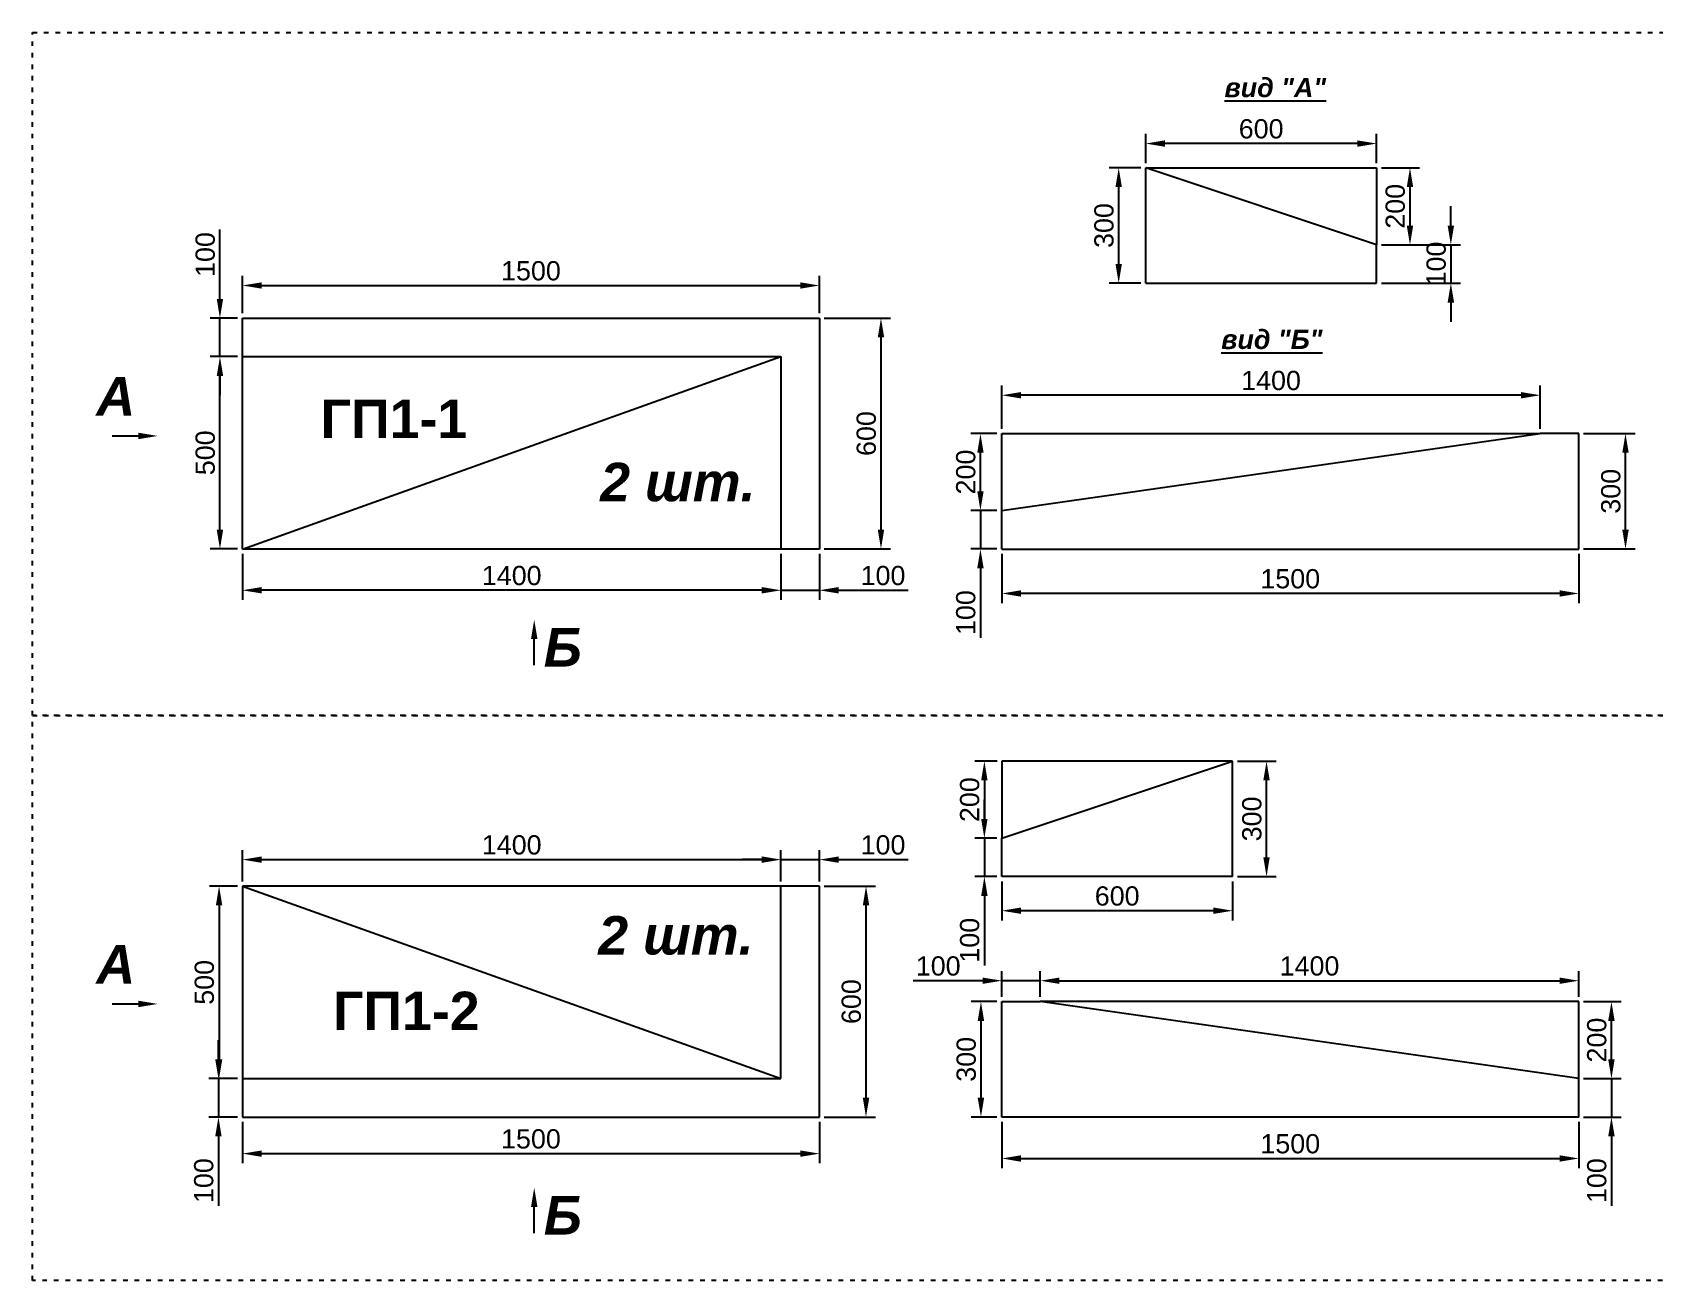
# Model space of a CAD drawing. Header units: millimetres. Extents: x 34623 to 42977, y -225 to 3019.
# Drawn here: x 34623 to 38840, y -225 to 3019 of the extents above; entities that cross this region are included whole.
import ezdxf

# ---------------------------------------------------------------- set-up
doc = ezdxf.new("R2010")
doc.units = ezdxf.units.MM
doc.linetypes.add('ACAD_ISO03W100', pattern=[30, 12, -18])
doc.layers.add('Камень', color=2, linetype='Continuous', lineweight=35)
doc.layers.add('Маркеровка', color=7, linetype='Continuous')
doc.layers.add('Размеры', color=7, linetype='Continuous')
doc.styles.get("Standard").update_dxf_attribs({"font": 'arial.ttf'})
doc.dimstyles.new('ISO-25', dxfattribs={"dimscale": 20, "dimtxt": 2.5, "dimasz": 2.5, "dimexe": 1.25, "dimexo": 0.625, "dimtad": 1, "dimtxsty": 'Standard', "dimcen": 2.5, "dimadec": 0, "dimazin": 0, "dimtfac": 1, "dimtmove": 0, "dimatfit": 3, "dimfxl": 1, "dimarcsym": 0})

# ---------------------------------------------------------------- blocks, each defined once
blk = doc.blocks.new('*D7')
at = {"layer": 'Defpoints', "color": 0, "lineweight": -2, "transparency": 16777216}
for p in [(36668.9, 2361.5), (35168.9, 2276.7), (36668.9, 2276.7)]:
    blk.add_point(p, dxfattribs=at)
at = {"layer": 'Размеры', "color": 0, "lineweight": -2, "transparency": 16777216}
for p, q in [((35168.9, 2289.2), (35168.9, 2386.5)), ((36668.9, 2289.2), (36668.9, 2386.5)), ((35218.9, 2361.5), (36618.9, 2361.5))]:
    blk.add_line(p, q, dxfattribs=at)
for points in [[(35218.9, 2369.8), (35218.9, 2353.2), (35168.9, 2361.5)], [(36618.9, 2369.8), (36618.9, 2353.2), (36668.9, 2361.5)]]:
    blk.add_solid(points, dxfattribs=at)
at = {"layer": 'Размеры', "color": 0, "lineweight": -2, "transparency": 16777216, "insert": (35918.9, 2399.5), "char_height": 50, "attachment_point": 5}
blk.add_mtext('1500', dxfattribs=at)
blk = doc.blocks.new('*D8')
at = {"layer": 'Defpoints', "color": 0, "lineweight": -2, "transparency": 16777216}
for p in [(35168.9, 1676.7), (36568.9, 1676.7), (35168.9, 1569.4)]:
    blk.add_point(p, dxfattribs=at)
at = {"layer": 'Размеры', "color": 0, "lineweight": -2, "transparency": 16777216}
for p, q in [((35168.9, 1664.2), (35168.9, 1544.4)), ((36568.9, 1664.2), (36568.9, 1544.4)), ((36518.9, 1569.4), (35218.9, 1569.4))]:
    blk.add_line(p, q, dxfattribs=at)
for points in [[(35218.9, 1577.8), (35218.9, 1561.1), (35168.9, 1569.4)], [(36518.9, 1577.8), (36518.9, 1561.1), (36568.9, 1569.4)]]:
    blk.add_solid(points, dxfattribs=at)
at = {"layer": 'Размеры', "color": 0, "lineweight": -2, "transparency": 16777216, "insert": (35868.9, 1607.4), "char_height": 50, "attachment_point": 5}
blk.add_mtext('1400', dxfattribs=at)
blk = doc.blocks.new('*D9')
at = {"layer": 'Defpoints', "color": 0, "lineweight": -2, "transparency": 16777216}
for p in [(36568.9, 1676.7), (36668.9, 1676.7), (36668.9, 1569.4)]:
    blk.add_point(p, dxfattribs=at)
at = {"layer": 'Размеры', "color": 0, "lineweight": -2, "transparency": 16777216}
for p, q in [((36568.9, 1664.2), (36568.9, 1544.4)), ((36668.9, 1664.2), (36668.9, 1544.4)), ((36518.9, 1569.4), (36468.9, 1569.4)), ((36568.9, 1569.4), (36668.9, 1569.4)), ((36718.9, 1569.4), (36899.5, 1569.4))]:
    blk.add_line(p, q, dxfattribs=at)
for points in [[(36518.9, 1577.8), (36518.9, 1561.1), (36568.9, 1569.4)], [(36718.9, 1577.8), (36718.9, 1561.1), (36668.9, 1569.4)]]:
    blk.add_solid(points, dxfattribs=at)
at = {"layer": 'Размеры', "color": 0, "lineweight": -2, "transparency": 16777216, "insert": (36834.2, 1607.4), "char_height": 50, "attachment_point": 5}
blk.add_mtext('100', dxfattribs=at)
blk = doc.blocks.new('*D10')
at = {"layer": 'Defpoints', "color": 0, "lineweight": -2, "transparency": 16777216}
for p in [(36668.9, 2276.7), (36668.9, 1676.7), (36828.9, 1676.7)]:
    blk.add_point(p, dxfattribs=at)
at = {"layer": 'Размеры', "color": 0, "lineweight": -2, "transparency": 16777216}
for p, q in [((36681.4, 2276.7), (36853.9, 2276.7)), ((36828.9, 2226.7), (36828.9, 1726.7)), ((36681.4, 1676.7), (36853.9, 1676.7))]:
    blk.add_line(p, q, dxfattribs=at)
for points in [[(36820.6, 2226.7), (36837.2, 2226.7), (36828.9, 2276.7)], [(36820.6, 1726.7), (36837.2, 1726.7), (36828.9, 1676.7)]]:
    blk.add_solid(points, dxfattribs=at)
at = {"layer": 'Размеры', "color": 0, "lineweight": -2, "transparency": 16777216, "insert": (36790.9, 1976.7), "char_height": 50, "attachment_point": 5, "rotation": 90}
blk.add_mtext('600', dxfattribs=at)
blk = doc.blocks.new('*D11')
at = {"layer": 'Defpoints', "color": 0, "lineweight": -2, "transparency": 16777216}
for p in [(35110.3, 2276.7), (35168.9, 2276.7), (35168.9, 2176.7)]:
    blk.add_point(p, dxfattribs=at)
at = {"layer": 'Размеры', "color": 0, "lineweight": -2, "transparency": 16777216}
for p, q in [((35110.3, 2326.7), (35110.3, 2507.3)), ((35156.4, 2276.7), (35085.3, 2276.7)), ((35110.3, 2176.7), (35110.3, 2276.7)), ((35156.4, 2176.7), (35085.3, 2176.7)), ((35110.3, 2126.7), (35110.3, 2076.7))]:
    blk.add_line(p, q, dxfattribs=at)
for points in [[(35102, 2326.7), (35118.7, 2326.7), (35110.3, 2276.7)], [(35102, 2126.7), (35118.7, 2126.7), (35110.3, 2176.7)]]:
    blk.add_solid(points, dxfattribs=at)
at = {"layer": 'Размеры', "color": 0, "lineweight": -2, "transparency": 16777216, "insert": (35072.3, 2442), "char_height": 50, "attachment_point": 5, "rotation": 90}
blk.add_mtext('100', dxfattribs=at)
blk = doc.blocks.new('*D12')
at = {"layer": 'Defpoints', "color": 0, "lineweight": -2, "transparency": 16777216}
for p in [(35110.3, 2176.7), (35168.9, 2176.7), (35168.9, 1676.7)]:
    blk.add_point(p, dxfattribs=at)
at = {"layer": 'Размеры', "color": 0, "lineweight": -2, "transparency": 16777216}
for p, q in [((35156.4, 2176.7), (35085.3, 2176.7)), ((35110.3, 1726.7), (35110.3, 2126.7)), ((35156.4, 1676.7), (35085.3, 1676.7))]:
    blk.add_line(p, q, dxfattribs=at)
for points in [[(35102, 2126.7), (35118.7, 2126.7), (35110.3, 2176.7)], [(35102, 1726.7), (35118.7, 1726.7), (35110.3, 1676.7)]]:
    blk.add_solid(points, dxfattribs=at)
at = {"layer": 'Размеры', "color": 0, "lineweight": -2, "transparency": 16777216, "insert": (35072.3, 1926.7), "char_height": 50, "attachment_point": 5, "rotation": 90}
blk.add_mtext('500', dxfattribs=at)
blk = doc.blocks.new('*D13')
at = {"layer": 'Defpoints', "color": 0, "lineweight": -2, "transparency": 16777216}
for p in [(37517.3, 2730.4), (37517.3, 2667.3), (38117.3, 2667.3)]:
    blk.add_point(p, dxfattribs=at)
at = {"layer": 'Размеры', "color": 0, "lineweight": -2, "transparency": 16777216}
for p, q in [((37517.3, 2679.8), (37517.3, 2755.4)), ((38117.3, 2679.8), (38117.3, 2755.4)), ((38067.3, 2730.4), (37567.3, 2730.4))]:
    blk.add_line(p, q, dxfattribs=at)
for points in [[(37567.3, 2738.7), (37567.3, 2722), (37517.3, 2730.4)], [(38067.3, 2738.7), (38067.3, 2722), (38117.3, 2730.4)]]:
    blk.add_solid(points, dxfattribs=at)
at = {"layer": 'Размеры', "color": 0, "lineweight": -2, "transparency": 16777216, "insert": (37817.3, 2768.4), "char_height": 50, "attachment_point": 5}
blk.add_mtext('600', dxfattribs=at)
blk = doc.blocks.new('*D14')
at = {"layer": 'Defpoints', "color": 0, "lineweight": -2, "transparency": 16777216}
for p in [(37446.9, 2667.3), (37517.3, 2667.3), (37517.3, 2367.3)]:
    blk.add_point(p, dxfattribs=at)
at = {"layer": 'Размеры', "color": 0, "lineweight": -2, "transparency": 16777216}
for p, q in [((37504.8, 2667.3), (37421.9, 2667.3)), ((37446.9, 2417.3), (37446.9, 2617.3)), ((37504.8, 2367.3), (37421.9, 2367.3))]:
    blk.add_line(p, q, dxfattribs=at)
for points in [[(37438.6, 2617.3), (37455.3, 2617.3), (37446.9, 2667.3)], [(37438.6, 2417.3), (37455.3, 2417.3), (37446.9, 2367.3)]]:
    blk.add_solid(points, dxfattribs=at)
at = {"layer": 'Размеры', "color": 0, "lineweight": -2, "transparency": 16777216, "insert": (37408.9, 2517.3), "char_height": 50, "attachment_point": 5, "rotation": 90}
blk.add_mtext('300', dxfattribs=at)
blk = doc.blocks.new('*D15')
at = {"layer": 'Defpoints', "color": 0, "lineweight": -2, "transparency": 16777216}
for p in [(38117.3, 2467.3), (38117.3, 2367.3), (38310.5, 2367.3)]:
    blk.add_point(p, dxfattribs=at)
at = {"layer": 'Размеры', "color": 0, "lineweight": -2, "transparency": 16777216}
for p, q in [((38310.5, 2517.3), (38310.5, 2567.3)), ((38129.8, 2467.3), (38335.5, 2467.3)), ((38310.5, 2467.3), (38310.5, 2367.3)), ((38129.8, 2367.3), (38335.5, 2367.3)), ((38310.5, 2317.3), (38310.5, 2267.3))]:
    blk.add_line(p, q, dxfattribs=at)
for points in [[(38302.2, 2517.3), (38318.9, 2517.3), (38310.5, 2467.3)], [(38302.2, 2317.3), (38318.9, 2317.3), (38310.5, 2367.3)]]:
    blk.add_solid(points, dxfattribs=at)
at = {"layer": 'Размеры', "color": 0, "lineweight": -2, "transparency": 16777216, "insert": (38272.5, 2417.3), "char_height": 50, "attachment_point": 5, "rotation": 90}
blk.add_mtext('100', dxfattribs=at)
blk = doc.blocks.new('*D16')
at = {"layer": 'Defpoints', "color": 0, "lineweight": -2, "transparency": 16777216}
for p in [(38117.3, 2667.3), (38117.3, 2467.3), (38204.2, 2467.3)]:
    blk.add_point(p, dxfattribs=at)
at = {"layer": 'Размеры', "color": 0, "lineweight": -2, "transparency": 16777216}
for p, q in [((38129.8, 2667.3), (38229.2, 2667.3)), ((38204.2, 2617.3), (38204.2, 2517.3)), ((38129.8, 2467.3), (38229.2, 2467.3))]:
    blk.add_line(p, q, dxfattribs=at)
for points in [[(38195.9, 2617.3), (38212.6, 2617.3), (38204.2, 2667.3)], [(38195.9, 2517.3), (38212.6, 2517.3), (38204.2, 2467.3)]]:
    blk.add_solid(points, dxfattribs=at)
at = {"layer": 'Размеры', "color": 0, "lineweight": -2, "transparency": 16777216, "insert": (38166.2, 2567.3), "char_height": 50, "attachment_point": 5, "rotation": 90}
blk.add_mtext('200', dxfattribs=at)
blk = doc.blocks.new('*D17')
at = {"layer": 'Defpoints', "color": 0, "lineweight": -2, "transparency": 16777216}
for p in [(38643, 1976.7), (38764.5, 1976.7), (38643, 1676.7)]:
    blk.add_point(p, dxfattribs=at)
at = {"layer": 'Размеры', "color": 0, "lineweight": -2, "transparency": 16777216}
for p, q in [((38655.5, 1976.7), (38789.5, 1976.7)), ((38764.5, 1726.7), (38764.5, 1926.7)), ((38655.5, 1676.7), (38789.5, 1676.7))]:
    blk.add_line(p, q, dxfattribs=at)
for points in [[(38756.2, 1926.7), (38772.9, 1926.7), (38764.5, 1976.7)], [(38756.2, 1726.7), (38772.9, 1726.7), (38764.5, 1676.7)]]:
    blk.add_solid(points, dxfattribs=at)
at = {"layer": 'Размеры', "color": 0, "lineweight": -2, "transparency": 16777216, "insert": (38726.5, 1826.7), "char_height": 50, "attachment_point": 5, "rotation": 90}
blk.add_mtext('300', dxfattribs=at)
blk = doc.blocks.new('*D18')
at = {"layer": 'Defpoints', "color": 0, "lineweight": -2, "transparency": 16777216}
for p in [(37143, 2076.3), (37143, 1976.7), (38543, 1976.7)]:
    blk.add_point(p, dxfattribs=at)
at = {"layer": 'Размеры', "color": 0, "lineweight": -2, "transparency": 16777216}
for p, q in [((37143, 1989.2), (37143, 2101.3)), ((38493, 2076.3), (37193, 2076.3)), ((38543, 1989.2), (38543, 2101.3))]:
    blk.add_line(p, q, dxfattribs=at)
for points in [[(37193, 2084.6), (37193, 2068), (37143, 2076.3)], [(38493, 2084.6), (38493, 2068), (38543, 2076.3)]]:
    blk.add_solid(points, dxfattribs=at)
at = {"layer": 'Размеры', "color": 0, "lineweight": -2, "transparency": 16777216, "insert": (37843, 2114.3), "char_height": 50, "attachment_point": 5}
blk.add_mtext('1400', dxfattribs=at)
blk = doc.blocks.new('*D19')
at = {"layer": 'Defpoints', "color": 0, "lineweight": -2, "transparency": 16777216}
for p in [(37143, 1676.7), (38643, 1676.7), (37143, 1561.1)]:
    blk.add_point(p, dxfattribs=at)
at = {"layer": 'Размеры', "color": 0, "lineweight": -2, "transparency": 16777216}
for p, q in [((37143, 1664.2), (37143, 1536.1)), ((38643, 1664.2), (38643, 1536.1)), ((38593, 1561.1), (37193, 1561.1))]:
    blk.add_line(p, q, dxfattribs=at)
for points in [[(37193, 1569.4), (37193, 1552.8), (37143, 1561.1)], [(38593, 1569.4), (38593, 1552.8), (38643, 1561.1)]]:
    blk.add_solid(points, dxfattribs=at)
at = {"layer": 'Размеры', "color": 0, "lineweight": -2, "transparency": 16777216, "insert": (37893, 1599.1), "char_height": 50, "attachment_point": 5}
blk.add_mtext('1500', dxfattribs=at)
blk = doc.blocks.new('*D20')
at = {"layer": 'Defpoints', "color": 0, "lineweight": -2, "transparency": 16777216}
for p in [(37087.5, 1976.7), (37143, 1976.7), (37143, 1776.7)]:
    blk.add_point(p, dxfattribs=at)
at = {"layer": 'Размеры', "color": 0, "lineweight": -2, "transparency": 16777216}
for p, q in [((37130.5, 1976.7), (37062.5, 1976.7)), ((37087.5, 1826.7), (37087.5, 1926.7)), ((37130.5, 1776.7), (37062.5, 1776.7))]:
    blk.add_line(p, q, dxfattribs=at)
for points in [[(37079.2, 1926.7), (37095.8, 1926.7), (37087.5, 1976.7)], [(37079.2, 1826.7), (37095.8, 1826.7), (37087.5, 1776.7)]]:
    blk.add_solid(points, dxfattribs=at)
at = {"layer": 'Размеры', "color": 0, "lineweight": -2, "transparency": 16777216, "insert": (37049.5, 1876.7), "char_height": 50, "attachment_point": 5, "rotation": 90}
blk.add_mtext('200', dxfattribs=at)
blk = doc.blocks.new('*D1')
at = {"layer": 'Defpoints', "color": 0, "lineweight": -2, "transparency": 16777216}
for p in [(37143, 1776.7), (37087.5, 1676.7), (37143, 1676.7)]:
    blk.add_point(p, dxfattribs=at)
at = {"layer": 'Размеры', "color": 0, "lineweight": -2, "transparency": 16777216}
for p, q in [((37087.5, 1826.7), (37087.5, 1876.7)), ((37130.5, 1776.7), (37062.5, 1776.7)), ((37087.5, 1776.7), (37087.5, 1676.7)), ((37130.5, 1676.7), (37062.5, 1676.7)), ((37087.5, 1626.7), (37087.5, 1446.1))]:
    blk.add_line(p, q, dxfattribs=at)
for points in [[(37079.2, 1826.7), (37095.8, 1826.7), (37087.5, 1776.7)], [(37079.2, 1626.7), (37095.8, 1626.7), (37087.5, 1676.7)]]:
    blk.add_solid(points, dxfattribs=at)
at = {"layer": 'Размеры', "color": 0, "lineweight": -2, "transparency": 16777216, "insert": (37049.5, 1511.4), "char_height": 50, "attachment_point": 5, "rotation": 90}
blk.add_mtext('100', dxfattribs=at)
blk = doc.blocks.new('*D21')
at = {"layer": 'Defpoints', "color": 0, "lineweight": -2, "transparency": 16777216}
for p in [(35168.9, 200.4), (36668.9, 200.4), (36668.9, 105.3)]:
    blk.add_point(p, dxfattribs=at)
at = {"layer": 'Размеры', "color": 0, "lineweight": -2, "transparency": 16777216}
for p, q in [((35168.9, 187.9), (35168.9, 80.3)), ((36668.9, 187.9), (36668.9, 80.3)), ((35218.9, 105.3), (36618.9, 105.3))]:
    blk.add_line(p, q, dxfattribs=at)
for points in [[(35218.9, 113.6), (35218.9, 96.9), (35168.9, 105.3)], [(36618.9, 113.6), (36618.9, 96.9), (36668.9, 105.3)]]:
    blk.add_solid(points, dxfattribs=at)
at = {"layer": 'Размеры', "color": 0, "lineweight": -2, "transparency": 16777216, "insert": (35918.9, 143.3), "char_height": 50, "attachment_point": 5}
blk.add_mtext('1500', dxfattribs=at)
blk = doc.blocks.new('*D22')
at = {"layer": 'Defpoints', "color": 0, "lineweight": -2, "transparency": 16777216}
for p in [(36568.9, 869.4), (35168.9, 800.4), (36568.9, 800.4)]:
    blk.add_point(p, dxfattribs=at)
at = {"layer": 'Размеры', "color": 0, "lineweight": -2, "transparency": 16777216}
for p, q in [((35168.9, 812.9), (35168.9, 894.4)), ((36568.9, 812.9), (36568.9, 894.4)), ((35218.9, 869.4), (36518.9, 869.4))]:
    blk.add_line(p, q, dxfattribs=at)
for points in [[(35218.9, 877.7), (35218.9, 861), (35168.9, 869.4)], [(36518.9, 877.7), (36518.9, 861), (36568.9, 869.4)]]:
    blk.add_solid(points, dxfattribs=at)
at = {"layer": 'Размеры', "color": 0, "lineweight": -2, "transparency": 16777216, "insert": (35868.9, 907.4), "char_height": 50, "attachment_point": 5}
blk.add_mtext('1400', dxfattribs=at)
blk = doc.blocks.new('*D23')
at = {"layer": 'Defpoints', "color": 0, "lineweight": -2, "transparency": 16777216}
for p in [(36668.9, 869.4), (36568.9, 800.4), (36668.9, 800.4)]:
    blk.add_point(p, dxfattribs=at)
at = {"layer": 'Размеры', "color": 0, "lineweight": -2, "transparency": 16777216}
for p, q in [((36568.9, 812.9), (36568.9, 894.4)), ((36668.9, 812.9), (36668.9, 894.4)), ((36518.9, 869.4), (36468.9, 869.4)), ((36568.9, 869.4), (36668.9, 869.4)), ((36718.9, 869.4), (36899.5, 869.4))]:
    blk.add_line(p, q, dxfattribs=at)
for points in [[(36518.9, 877.7), (36518.9, 861), (36568.9, 869.4)], [(36718.9, 877.7), (36718.9, 861), (36668.9, 869.4)]]:
    blk.add_solid(points, dxfattribs=at)
at = {"layer": 'Размеры', "color": 0, "lineweight": -2, "transparency": 16777216, "insert": (36834.2, 907.4), "char_height": 50, "attachment_point": 5}
blk.add_mtext('100', dxfattribs=at)
blk = doc.blocks.new('*D24')
at = {"layer": 'Defpoints', "color": 0, "lineweight": -2, "transparency": 16777216}
for p in [(36668.9, 800.4), (36790, 800.4), (36668.9, 200.4)]:
    blk.add_point(p, dxfattribs=at)
at = {"layer": 'Размеры', "color": 0, "lineweight": -2, "transparency": 16777216}
for p, q in [((36681.4, 800.4), (36815, 800.4)), ((36790, 250.4), (36790, 750.4)), ((36681.4, 200.4), (36815, 200.4))]:
    blk.add_line(p, q, dxfattribs=at)
for points in [[(36781.7, 750.4), (36798.4, 750.4), (36790, 800.4)], [(36781.7, 250.4), (36798.4, 250.4), (36790, 200.4)]]:
    blk.add_solid(points, dxfattribs=at)
at = {"layer": 'Размеры', "color": 0, "lineweight": -2, "transparency": 16777216, "insert": (36752, 500.4), "char_height": 50, "attachment_point": 5, "rotation": 90}
blk.add_mtext('600', dxfattribs=at)
blk = doc.blocks.new('*D25')
at = {"layer": 'Defpoints', "color": 0, "lineweight": -2, "transparency": 16777216}
for p in [(35168.9, 300.4), (35106.4, 200.4), (35168.9, 200.4)]:
    blk.add_point(p, dxfattribs=at)
at = {"layer": 'Размеры', "color": 0, "lineweight": -2, "transparency": 16777216}
for p, q in [((35106.4, 350.4), (35106.4, 400.4)), ((35156.4, 300.4), (35081.4, 300.4)), ((35106.4, 300.4), (35106.4, 200.4)), ((35156.4, 200.4), (35081.4, 200.4)), ((35106.4, 150.4), (35106.4, -30.2))]:
    blk.add_line(p, q, dxfattribs=at)
for points in [[(35098.1, 350.4), (35114.7, 350.4), (35106.4, 300.4)], [(35098.1, 150.4), (35114.7, 150.4), (35106.4, 200.4)]]:
    blk.add_solid(points, dxfattribs=at)
at = {"layer": 'Размеры', "color": 0, "lineweight": -2, "transparency": 16777216, "insert": (35068.4, 35.1), "char_height": 50, "attachment_point": 5, "rotation": 90}
blk.add_mtext('100', dxfattribs=at)
blk = doc.blocks.new('*D2')
at = {"layer": 'Defpoints', "color": 0, "lineweight": -2, "transparency": 16777216}
for p in [(35168.9, 800.4), (35108.1, 300.4), (35168.9, 300.4)]:
    blk.add_point(p, dxfattribs=at)
at = {"layer": 'Размеры', "color": 0, "lineweight": -2, "transparency": 16777216}
for p, q in [((35156.4, 800.4), (35083.1, 800.4)), ((35108.1, 750.4), (35108.1, 350.4)), ((35156.4, 300.4), (35083.1, 300.4))]:
    blk.add_line(p, q, dxfattribs=at)
for points in [[(35099.7, 750.4), (35116.4, 750.4), (35108.1, 800.4)], [(35099.7, 350.4), (35116.4, 350.4), (35108.1, 300.4)]]:
    blk.add_solid(points, dxfattribs=at)
at = {"layer": 'Размеры', "color": 0, "lineweight": -2, "transparency": 16777216, "insert": (35070, 550.4), "char_height": 50, "attachment_point": 5, "rotation": 90}
blk.add_mtext('500', dxfattribs=at)
blk = doc.blocks.new('*D26')
at = {"layer": 'Defpoints', "color": 0, "lineweight": -2, "transparency": 16777216}
for p in [(37143, 825.2), (37743, 825.2), (37143, 736.6)]:
    blk.add_point(p, dxfattribs=at)
at = {"layer": 'Размеры', "color": 0, "lineweight": -2, "transparency": 16777216}
for p, q in [((37143, 812.7), (37143, 711.6)), ((37743, 812.7), (37743, 711.6)), ((37693, 736.6), (37193, 736.6))]:
    blk.add_line(p, q, dxfattribs=at)
for points in [[(37193, 745), (37193, 728.3), (37143, 736.6)], [(37693, 745), (37693, 728.3), (37743, 736.6)]]:
    blk.add_solid(points, dxfattribs=at)
at = {"layer": 'Размеры', "color": 0, "lineweight": -2, "transparency": 16777216, "insert": (37443, 774.6), "char_height": 50, "attachment_point": 5}
blk.add_mtext('600', dxfattribs=at)
blk = doc.blocks.new('*D27')
at = {"layer": 'Defpoints', "color": 0, "lineweight": -2, "transparency": 16777216}
for p in [(37743, 1125.2), (37831.3, 1125.2), (37743, 825.2)]:
    blk.add_point(p, dxfattribs=at)
at = {"layer": 'Размеры', "color": 0, "lineweight": -2, "transparency": 16777216}
for p, q in [((37755.5, 1125.2), (37856.3, 1125.2)), ((37831.3, 875.2), (37831.3, 1075.2)), ((37755.5, 825.2), (37856.3, 825.2))]:
    blk.add_line(p, q, dxfattribs=at)
for points in [[(37823, 1075.2), (37839.6, 1075.2), (37831.3, 1125.2)], [(37823, 875.2), (37839.6, 875.2), (37831.3, 825.2)]]:
    blk.add_solid(points, dxfattribs=at)
at = {"layer": 'Размеры', "color": 0, "lineweight": -2, "transparency": 16777216, "insert": (37793.3, 975.2), "char_height": 50, "attachment_point": 5, "rotation": 90}
blk.add_mtext('300', dxfattribs=at)
blk = doc.blocks.new('*D28')
at = {"layer": 'Defpoints', "color": 0, "lineweight": -2, "transparency": 16777216}
for p in [(37143, 925.2), (37097.7, 825.2), (37143, 825.2)]:
    blk.add_point(p, dxfattribs=at)
at = {"layer": 'Размеры', "color": 0, "lineweight": -2, "transparency": 16777216}
for p, q in [((37097.7, 975.2), (37097.7, 1025.2)), ((37130.5, 925.2), (37072.7, 925.2)), ((37097.7, 925.2), (37097.7, 825.2)), ((37130.5, 825.2), (37072.7, 825.2)), ((37097.7, 775.2), (37097.7, 594.6))]:
    blk.add_line(p, q, dxfattribs=at)
for points in [[(37089.4, 975.2), (37106.1, 975.2), (37097.7, 925.2)], [(37089.4, 775.2), (37106.1, 775.2), (37097.7, 825.2)]]:
    blk.add_solid(points, dxfattribs=at)
at = {"layer": 'Размеры', "color": 0, "lineweight": -2, "transparency": 16777216, "insert": (37059.7, 659.9), "char_height": 50, "attachment_point": 5, "rotation": 90}
blk.add_mtext('100', dxfattribs=at)
blk = doc.blocks.new('*D29')
at = {"layer": 'Defpoints', "color": 0, "lineweight": -2, "transparency": 16777216}
for p in [(37143.5, 1125.2), (37097.7, 925.2), (37143, 925.2)]:
    blk.add_point(p, dxfattribs=at)
at = {"layer": 'Размеры', "color": 0, "lineweight": -2, "transparency": 16777216}
for p, q in [((37131, 1125.2), (37072.7, 1125.2)), ((37097.7, 1075.2), (37097.7, 975.2)), ((37130.5, 925.2), (37072.7, 925.2))]:
    blk.add_line(p, q, dxfattribs=at)
for points in [[(37089.4, 1075.2), (37106.1, 1075.2), (37097.7, 1125.2)], [(37089.4, 975.2), (37106.1, 975.2), (37097.7, 925.2)]]:
    blk.add_solid(points, dxfattribs=at)
at = {"layer": 'Размеры', "color": 0, "lineweight": -2, "transparency": 16777216, "insert": (37059.7, 1025.2), "char_height": 50, "attachment_point": 5, "rotation": 90}
blk.add_mtext('200', dxfattribs=at)
blk = doc.blocks.new('*D30')
at = {"layer": 'Defpoints', "color": 0, "lineweight": -2, "transparency": 16777216}
for p in [(37143, 200.4), (38643, 200.4), (38643, 92.7)]:
    blk.add_point(p, dxfattribs=at)
at = {"layer": 'Размеры', "color": 0, "lineweight": -2, "transparency": 16777216}
for p, q in [((37143, 187.9), (37143, 67.7)), ((38643, 187.9), (38643, 67.7)), ((37193, 92.7), (38593, 92.7))]:
    blk.add_line(p, q, dxfattribs=at)
for points in [[(37193, 101), (37193, 84.3), (37143, 92.7)], [(38593, 101), (38593, 84.3), (38643, 92.7)]]:
    blk.add_solid(points, dxfattribs=at)
at = {"layer": 'Размеры', "color": 0, "lineweight": -2, "transparency": 16777216, "insert": (37893, 130.7), "char_height": 50, "attachment_point": 5}
blk.add_mtext('1500', dxfattribs=at)
blk = doc.blocks.new('*D31')
at = {"layer": 'Defpoints', "color": 0, "lineweight": -2, "transparency": 16777216}
for p in [(37243, 554.7), (37143, 500.4), (37243, 500.4)]:
    blk.add_point(p, dxfattribs=at)
at = {"layer": 'Размеры', "color": 0, "lineweight": -2, "transparency": 16777216}
for p, q in [((37093, 554.7), (36912.4, 554.7)), ((37143, 512.9), (37143, 579.7)), ((37243, 554.7), (37143, 554.7)), ((37243, 512.9), (37243, 579.7)), ((37293, 554.7), (37343, 554.7))]:
    blk.add_line(p, q, dxfattribs=at)
for points in [[(37093, 563), (37093, 546.4), (37143, 554.7)], [(37293, 563), (37293, 546.4), (37243, 554.7)]]:
    blk.add_solid(points, dxfattribs=at)
at = {"layer": 'Размеры', "color": 0, "lineweight": -2, "transparency": 16777216, "insert": (36977.7, 592.7), "char_height": 50, "attachment_point": 5}
blk.add_mtext('100', dxfattribs=at)
blk = doc.blocks.new('*D32')
at = {"layer": 'Defpoints', "color": 0, "lineweight": -2, "transparency": 16777216}
for p in [(38643, 554.7), (37243, 500.4), (38643, 500.4)]:
    blk.add_point(p, dxfattribs=at)
at = {"layer": 'Размеры', "color": 0, "lineweight": -2, "transparency": 16777216}
for p, q in [((37243, 512.9), (37243, 579.7)), ((37293, 554.7), (38593, 554.7)), ((38643, 512.9), (38643, 579.7))]:
    blk.add_line(p, q, dxfattribs=at)
for points in [[(37293, 563), (37293, 546.4), (37243, 554.7)], [(38593, 563), (38593, 546.4), (38643, 554.7)]]:
    blk.add_solid(points, dxfattribs=at)
at = {"layer": 'Размеры', "color": 0, "lineweight": -2, "transparency": 16777216, "insert": (37943, 592.7), "char_height": 50, "attachment_point": 5}
blk.add_mtext('1400', dxfattribs=at)
blk = doc.blocks.new('*D33')
at = {"layer": 'Defpoints', "color": 0, "lineweight": -2, "transparency": 16777216}
for p in [(37143, 500.4), (37088.8, 200.4), (37143, 200.4)]:
    blk.add_point(p, dxfattribs=at)
at = {"layer": 'Размеры', "color": 0, "lineweight": -2, "transparency": 16777216}
for p, q in [((37130.5, 500.4), (37063.8, 500.4)), ((37088.8, 450.4), (37088.8, 250.4)), ((37130.5, 200.4), (37063.8, 200.4))]:
    blk.add_line(p, q, dxfattribs=at)
for points in [[(37080.4, 450.4), (37097.1, 450.4), (37088.8, 500.4)], [(37080.4, 250.4), (37097.1, 250.4), (37088.8, 200.4)]]:
    blk.add_solid(points, dxfattribs=at)
at = {"layer": 'Размеры', "color": 0, "lineweight": -2, "transparency": 16777216, "insert": (37050.7, 350.4), "char_height": 50, "attachment_point": 5, "rotation": 90}
blk.add_mtext('300', dxfattribs=at)
blk = doc.blocks.new('*D34')
at = {"layer": 'Defpoints', "color": 0, "lineweight": -2, "transparency": 16777216}
for p in [(38643, 300.4), (38643, 200.4), (38728, 200.4)]:
    blk.add_point(p, dxfattribs=at)
at = {"layer": 'Размеры', "color": 0, "lineweight": -2, "transparency": 16777216}
for p, q in [((38728, 350.4), (38728, 400.4)), ((38655.5, 300.4), (38753, 300.4)), ((38728, 300.4), (38728, 200.4)), ((38655.5, 200.4), (38753, 200.4)), ((38728, 150.4), (38728, -30.2))]:
    blk.add_line(p, q, dxfattribs=at)
for points in [[(38719.6, 350.4), (38736.3, 350.4), (38728, 300.4)], [(38719.6, 150.4), (38736.3, 150.4), (38728, 200.4)]]:
    blk.add_solid(points, dxfattribs=at)
at = {"layer": 'Размеры', "color": 0, "lineweight": -2, "transparency": 16777216, "insert": (38690, 35.1), "char_height": 50, "attachment_point": 5, "rotation": 90}
blk.add_mtext('100', dxfattribs=at)
blk = doc.blocks.new('*D35')
at = {"layer": 'Defpoints', "color": 0, "lineweight": -2, "transparency": 16777216}
for p in [(38643, 500.4), (38728, 500.4), (38643, 300.4)]:
    blk.add_point(p, dxfattribs=at)
at = {"layer": 'Размеры', "color": 0, "lineweight": -2, "transparency": 16777216}
for p, q in [((38655.5, 500.4), (38753, 500.4)), ((38728, 350.4), (38728, 450.4)), ((38655.5, 300.4), (38753, 300.4))]:
    blk.add_line(p, q, dxfattribs=at)
for points in [[(38719.6, 450.4), (38736.3, 450.4), (38728, 500.4)], [(38719.6, 350.4), (38736.3, 350.4), (38728, 300.4)]]:
    blk.add_solid(points, dxfattribs=at)
at = {"layer": 'Размеры', "color": 0, "lineweight": -2, "transparency": 16777216, "insert": (38690, 400.4), "char_height": 50, "attachment_point": 5, "rotation": 90}
blk.add_mtext('200', dxfattribs=at)

msp = doc.modelspace()

# ---------------------------------------------------------------- linework, layer by layer
at = {"layer": 'Камень', "lineweight": -2}
for p, q in [((37517.287, 2367.34), (37517.287, 2667.34)), ((38117.287, 2467.34), (37517.287, 2667.34)), ((37517.287, 2667.34), (38117.287, 2667.34)), ((38117.287, 2667.34), (38117.287, 2467.34)), ((38117.287, 2367.34), (38117.287, 2467.34)), ((37517.287, 2367.34), (38117.287, 2367.34)), ((35168.937, 1676.669), (35168.937, 2276.669)), ((35168.937, 2276.669), (36668.937, 2276.669)), ((36668.937, 2276.669), (36668.937, 1676.669)), ((35168.937, 2176.669), (36568.937, 2176.669)), ((35168.937, 1676.669), (36568.937, 2176.669)), ((36568.937, 2176.669), (36568.937, 1676.669)), ((37143.04, 1776.669), (38543.04, 1976.669)), ((37143.04, 1776.669), (37143.04, 1976.669)), ((37143.04, 1976.669), (38543.04, 1976.669)), ((38643.04, 1976.669), (38543.04, 1976.669)), ((38643.04, 1676.669), (38643.04, 1976.669)), ((37143.04, 1676.669), (37143.04, 1776.669)), ((36668.937, 1676.669), (35168.937, 1676.669)), ((37143.04, 1676.669), (38643.04, 1676.669)), ((37143.04, 925.225), (37743.04, 1125.225)), ((37743.04, 1125.225), (37143.04, 1125.225)), ((37143.04, 1125.225), (37143.04, 925.225)), ((37743.04, 825.225), (37743.04, 1125.225)), ((37143.04, 825.225), (37143.04, 925.225)), ((37743.04, 825.225), (37143.04, 825.225)), ((36668.937, 800.418), (35168.937, 800.418)), ((35168.937, 800.418), (35168.937, 200.418)), ((35168.937, 800.418), (36568.937, 300.418)), ((36568.937, 300.418), (36568.937, 800.418)), ((36668.937, 200.418), (36668.937, 800.418)), ((37143.04, 200.418), (37143.04, 500.418)), ((37143.04, 500.418), (37243.04, 500.418)), ((38643.04, 300.418), (37243.04, 500.418)), ((38643.04, 500.418), (37243.04, 500.418)), ((38643.04, 300.418), (38643.04, 500.418)), ((35168.937, 300.418), (36568.937, 300.418)), ((38643.04, 200.418), (38643.04, 300.418)), ((35168.937, 200.418), (36668.937, 200.418)), ((38643.04, 200.418), (37143.04, 200.418))]:
    msp.add_line(p, q, dxfattribs=at)
at = {"layer": 'Размеры', "lineweight": -2}
for p, q in [((34830.127, 1970.547), (34898.331, 1970.547)), ((35927.461, 1374.9), (35927.461, 1443.104)), ((34830.127, 494.296), (34898.331, 494.296)), ((35927.461, -101.352), (35927.461, -33.148))]:
    msp.add_line(p, q, dxfattribs=at)
at = {"layer": 'Размеры', "linetype": 'ACAD_ISO03W100', "lineweight": -2}
for points in [[(34622.869, 3019.143), (38890.632, 3019.143), (38890.632, 1244.05), (34622.869, 1244.05)], [(34622.869, 1244.05), (38890.632, 1244.05), (38890.632, -224.552), (34622.869, -224.552)]]:
    msp.add_lwpolyline(points, close=True, dxfattribs=at)
at = {"layer": 'Размеры', "lineweight": -2}
for points in [[(34898.331, 1978.881), (34898.331, 1962.214), (34948.331, 1970.547)], [(35919.128, 1443.104), (35935.795, 1443.104), (35927.461, 1493.104)], [(34898.331, 502.629), (34898.331, 485.963), (34948.331, 494.296)], [(35919.128, -33.148), (35935.795, -33.148), (35927.461, 16.852)]]:
    msp.add_solid(points, dxfattribs=at)

# ---------------------------------------------------------------- texts
at = {"layer": 'Маркеровка', "lineweight": -2, "char_height": 100, "attachment_point": 1}
for s, width, insert in [('{\\fArial|b1|i0|c204|p34;ГП1-1}', 123.39877, (35371.922, 2065.208)), ('{\\fArial|b1|i1|c204|p34;2 шт.}', 386.04144, (36098.928, 1900.725)), ('{\\fArial|b1|i1|c204|p34;2 шт.}', 386.04144, (36093.891, 722.639)), ('{\\fArial|b1|i0|c204|p34;ГП1-2}', 123.39877, (35404.039, 526.198))]:
    msp.add_mtext_dynamic_manual_height_columns(s, width=width, gutter_width=12.5, heights=[0], dxfattribs=dict(at, insert=insert))
at = {"layer": 'Размеры', "lineweight": -2, "attachment_point": 1}
for s, width, insert, char_height in [('{\\fArial|b1|i1|c204|p34;\\Lвид "А"}', 280.09113, (37722.076, 2901), 50), ('{\\fArial|b1|i1|c204|p34;\\Lвид "Б"}', 280.09113, (37713.526, 2246.525), 50), ('{\\fArial|b1|i1|c204|p34;А}', 79.99261, (34789.066, 2123.491), 100), ('{\\fArial|b1|i1|c204|p34;Б}', 79.99261, (35952.173, 1471.072), 100), ('{\\fArial|b1|i1|c204|p34;А}', 79.99261, (34789.066, 647.239), 100), ('{\\fArial|b1|i1|c204|p34;Б}', 79.99261, (35952.173, -5.179), 100)]:
    msp.add_mtext_dynamic_manual_height_columns(s, width=width, gutter_width=12.5, heights=[0], dxfattribs=dict(at, insert=insert, char_height=char_height))

# ---------------------------------------------------------------- dimensions: what is measured, and where the dimension line sits
at = {"layer": 'Размеры', "lineweight": -2}
for base, p1, p2, picture, middle in [((37517.287, 2730.367), (38117.287, 2667.34), (37517.287, 2667.34), '*D13', (37817.287, 2768.396)), ((36668.937, 2361.514), (35168.937, 2276.669), (36668.937, 2276.669), '*D7', (35918.937, 2399.543)), ((37143.04, 2076.29), (38543.04, 1976.669), (37143.04, 1976.669), '*D18', (37843.04, 2114.318)), ((35168.937, 1569.42), (36568.937, 1676.669), (35168.937, 1676.669), '*D8', (35868.937, 1607.448)), ((36668.937, 1569.42), (36568.937, 1676.669), (36668.937, 1676.669), '*D9', (36834.233, 1607.448)), ((37143.04, 1561.097), (38643.04, 1676.669), (37143.04, 1676.669), '*D19', (37893.04, 1599.126)), ((36568.937, 869.359), (35168.937, 800.418), (36568.937, 800.418), '*D22', (35868.937, 907.388)), ((36668.937, 869.359), (36568.937, 800.418), (36668.937, 800.418), '*D23', (36834.233, 907.388)), ((37143.04, 736.617), (37743.04, 825.225), (37143.04, 825.225), '*D26', (37443.04, 774.646)), ((38643.04, 554.699), (37243.04, 500.418), (38643.04, 500.418), '*D32', (37943.04, 592.727)), ((36668.937, 105.267), (35168.937, 200.418), (36668.937, 200.418), '*D21', (35918.937, 143.295)), ((38643.04, 92.665), (37143.04, 200.418), (38643.04, 200.418), '*D30', (37893.04, 130.694))]:
    dim = msp.add_linear_dim(base=base, p1=p1, p2=p2, dimstyle='ISO-25', dxfattribs=at)
    dim.commit()
    dim.dimension.update_dxf_attribs({"geometry": picture, "text_midpoint": middle})
for base, p1, p2, picture, middle in [((37446.939, 2667.34), (37517.287, 2367.34), (37517.287, 2667.34), '*D14', (37408.894, 2517.34)), ((38204.24, 2467.34), (38117.287, 2667.34), (38117.287, 2467.34), '*D16', (38166.211, 2567.34)), ((35110.333, 2276.669), (35168.937, 2176.669), (35168.937, 2276.669), '*D11', (35072.305, 2441.966)), ((36828.885, 1676.669), (36668.937, 2276.669), (36668.937, 1676.669), '*D10', (36790.856, 1976.669)), ((35110.333, 2176.669), (35168.937, 1676.669), (35168.937, 2176.669), '*D12', (35072.305, 1926.669)), ((37087.483, 1976.669), (37143.04, 1776.669), (37143.04, 1976.669), '*D20', (37049.455, 1876.669)), ((38764.538, 1976.669), (38643.04, 1676.669), (38643.04, 1976.669), '*D17', (38726.492, 1826.669)), ((37087.483, 1676.669), (37143.04, 1776.669), (37143.04, 1676.669), '*D1', (37049.455, 1511.372)), ((37097.726, 925.225), (37143.465, 1125.225), (37143.04, 925.225), '*D29', (37059.698, 1025.225)), ((37831.307, 1125.225), (37743.04, 825.225), (37743.04, 1125.225), '*D27', (37793.261, 975.225)), ((37097.726, 825.225), (37143.04, 925.225), (37143.04, 825.225), '*D28', (37059.698, 659.928)), ((35108.078, 300.418), (35168.937, 800.418), (35168.937, 300.418), '*D2', (35070.05, 550.418)), ((36790.036, 800.418), (36668.937, 200.418), (36668.937, 800.418), '*D24', (36752.007, 500.418)), ((37088.767, 200.418), (37143.04, 500.418), (37143.04, 200.418), '*D33', (37050.721, 350.418)), ((38727.98, 500.418), (38643.04, 300.418), (38643.04, 500.418), '*D35', (38689.952, 400.418)), ((35106.388, 200.418), (35168.937, 300.418), (35168.937, 200.418), '*D25', (35068.359, 35.121)), ((38727.98, 200.418), (38643.04, 300.418), (38643.04, 200.418), '*D34', (38689.952, 35.121))]:
    dim = msp.add_linear_dim(base=base, p1=p1, p2=p2, angle=90, dimstyle='ISO-25', dxfattribs=at)
    dim.commit()
    dim.dimension.update_dxf_attribs({"geometry": picture, "text_midpoint": middle})
dim = msp.add_linear_dim(base=(38310.53, 2367.34), p1=(38117.287, 2467.34), p2=(38117.287, 2367.34), angle=90, dimstyle='ISO-25', dxfattribs=at)
dim.commit()
dim.dimension.update_dxf_attribs({"geometry": '*D15', "text_midpoint": (38310.53, 2417.34), "dimtype": 160})
dim = msp.add_linear_dim(base=(37243.04, 554.699), p1=(37143.04, 500.418), p2=(37243.04, 500.418), dimstyle='ISO-25', dxfattribs=at)
dim.commit()
dim.dimension.update_dxf_attribs({"geometry": '*D31', "text_midpoint": (36977.743, 554.699), "dimtype": 160})

doc.saveas('drawing.dxf')
